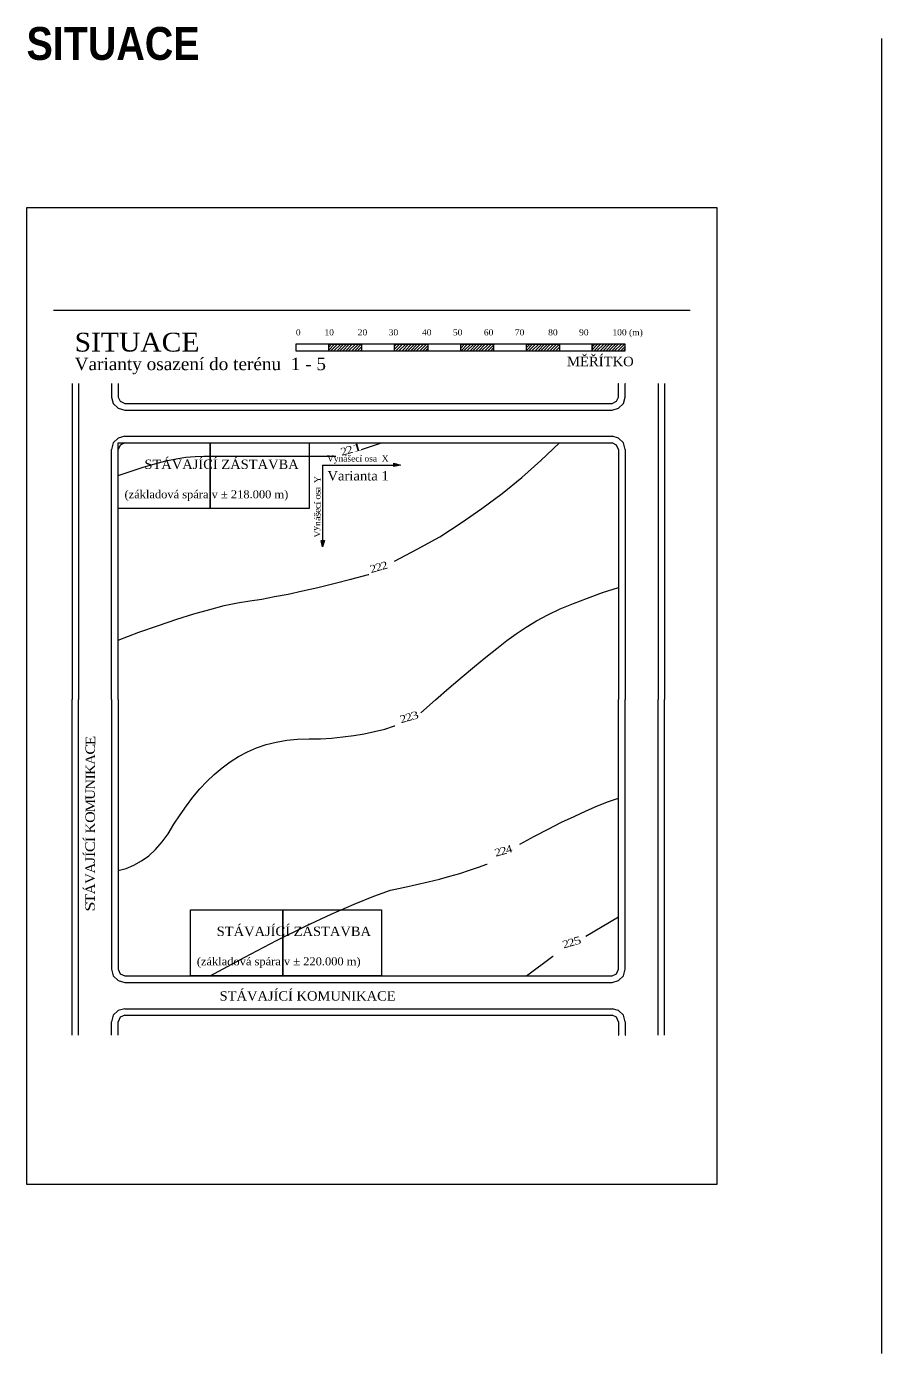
# Model space of a CAD drawing. Header units: millimetres. Extents: x -51 to 2999949, y -1641567 to 415040.
# Drawn here: x -51 to 259949, y 7501 to 411150 of the extents above; entities that cross this region are included whole.
import ezdxf

# ---------------------------------------------------------------- set-up
doc = ezdxf.new("R2010")
doc.units = ezdxf.units.MM
doc.header["$LTSCALE"] = 75
doc.header["$MEASUREMENT"] = 0
doc.layers.get('0').update_dxf_attribs({"linetype": 'CONTINUOUS'})
doc.layers.add('dělící čára', color=140, linetype='CONTINUOUS', lineweight=30)
doc.layers.add('ZEMINA', color=7, linetype='CONTINUOUS')
doc.styles.add('názvy výkresů', font='ariblk.ttf', dxfattribs={"width": 0.75, "height": 10000})
doc.styles.add('TIMESNEWROMAN', font='times.ttf')

msp = doc.modelspace()

# ---------------------------------------------------------------- hatches: boundary and pattern name
for points in [[(111654.2991, 278288.6805), (113634.6463, 277748.581), (111654.2991, 277311.3527)], [(90539.1429, 254807.3843), (89999.0435, 252827.0372), (89561.8151, 254807.3843)]]:
    msp.add_hatch(color=256).paths.add_polyline_path(points, flags=16)

# ---------------------------------------------------------------- linework, layer by layer
for p, q in [((8166.6185, 324920.1745), (201752.1823, 324920.1745)), ((29847.5854, 286496.2561), (178142.3038, 286496.2561)), ((29847.5854, 284515.909), (178142.3038, 284515.909)), ((91855.6645, 280452.3437), (94041.7669, 280452.3437)), ((29847.5854, 112354.1279), (178142.3038, 112354.1279)), ((29847.5854, 110399.4985), (178142.3038, 110399.4985))]:
    msp.add_line(p, q)
for points in [[(-51.0062, 356001.2066), (-51.0062, 59001.2066), (209948.9938, 59001.2066), (209948.9938, 356001.2066)], [(111654.2991, 278288.6805), (113634.6463, 277748.581), (111654.2991, 277311.3527), (111654.2991, 278288.6805)], [(90539.1429, 254807.3843), (89999.0435, 252827.0372), (89561.8151, 254807.3843), (90539.1429, 254807.3843)]]:
    msp.add_lwpolyline(points, close=True)
for points in [[(81851.0381, 312523.7166), (91855.6645, 312523.7166), (91855.6645, 314478.346), (101860.2843, 314478.346), (101860.2843, 312523.7166), (111864.9041, 312523.7166), (111864.9041, 314478.346), (121972.395, 314478.346), (121972.395, 312523.7166), (131977.0279, 312523.7166), (131977.0279, 314478.346), (141981.6346, 314478.346), (141981.6346, 312523.7166), (151986.2675, 312523.7166), (151986.2675, 314478.346), (161990.8873, 314478.346), (161990.8873, 312523.7166), (171995.5072, 312523.7166), (171995.5072, 314478.346), (81851.0381, 314478.346), (81851.0381, 312523.7166), (172098.3783, 312523.7166)], [(91855.6645, 313603.8893), (92730.1081, 314478.346), (92832.9792, 314478.346)], [(91855.6645, 312729.4588), (93604.5386, 314478.346), (93707.4097, 314478.346)], [(92498.635, 312523.7166), (94478.9821, 314478.346), (94607.5841, 314478.346)], [(93398.7964, 312523.7166), (95482.0146, 314478.346), (95584.8857, 314478.346)], [(94376.098, 312523.7166), (96356.4582, 314478.346), (96459.3293, 314478.346)], [(95250.5546, 312523.7166), (97230.9018, 314478.346), (97359.4906, 314478.346)], [(96150.7029, 312523.7166), (98105.3322, 314478.346), (98233.9211, 314478.346)], [(97025.1465, 312523.7166), (99005.4936, 314478.346), (99108.3778, 314478.346)], [(97899.5901, 312523.7166), (99982.8083, 314478.346), (100085.6794, 314478.346)], [(98876.8916, 312523.7166), (100857.2519, 314478.346), (100985.8407, 314478.346)], [(99777.0661, 312523.7166), (101757.4132, 314478.346), (101860.2843, 314478.346)], [(100651.4966, 312523.7166), (101860.2843, 313732.5044), (101963.1554, 313732.5044)], [(101525.9402, 312523.7166), (101860.2843, 312832.3299), (101963.1554, 312832.3299)], [(111864.9041, 313938.2466), (112507.8746, 314478.346), (112636.4766, 314478.346)], [(111864.9041, 312960.9188), (113408.036, 314478.346), (113510.9071, 314478.346)], [(112302.1194, 312523.7166), (114282.4665, 314478.346), (114385.3507, 314478.346)], [(113176.5629, 312523.7166), (115259.7942, 314478.346), (115388.3831, 314478.346)], [(114179.5954, 312523.7166), (116159.9425, 314478.346), (116262.8136, 314478.346)], [(115054.039, 312523.7166), (117034.3861, 314478.346), (117137.2703, 314478.346)], [(115928.4825, 312523.7166), (117908.8297, 314478.346), (118011.7008, 314478.346)], [(116802.913, 312523.7166), (118783.2602, 314478.346), (118886.1443, 314478.346)], [(117677.3566, 312523.7166), (119657.7168, 314478.346), (119786.3057, 314478.346)], [(118577.518, 312523.7166), (120660.7362, 314478.346), (120763.6073, 314478.346)], [(119554.8326, 312523.7166), (121535.1798, 314478.346), (121638.064, 314478.346)], [(120429.2762, 312523.7166), (121972.395, 314041.1177), (122075.2792, 314041.1177)], [(121303.7067, 312523.7166), (121972.395, 313166.6872), (122075.2792, 313166.6872)], [(131977.0279, 314169.7065), (132311.359, 314478.346), (132414.2432, 314478.346)], [(131977.0279, 313269.5583), (133185.8156, 314478.346), (133288.6867, 314478.346)], [(132079.899, 312523.7166), (134060.2461, 314478.346), (134188.835, 314478.346)], [(132980.0473, 312523.7166), (135063.2786, 314478.346), (135166.1628, 314478.346)], [(133854.5039, 312523.7166), (135937.7222, 314478.346), (136040.5933, 314478.346)], [(134831.8055, 312523.7166), (136812.1527, 314478.346), (136915.0368, 314478.346)], [(135706.2491, 312523.7166), (137686.6093, 314478.346), (137815.1982, 314478.346)], [(136606.4105, 312523.7166), (138586.7576, 314478.346), (138689.6287, 314478.346)], [(137480.841, 312523.7166), (139461.2012, 314478.346), (139564.0723, 314478.346)], [(138355.2976, 312523.7166), (140438.5158, 314478.346), (140567.1047, 314478.346)], [(139332.5992, 312523.7166), (141312.9463, 314478.346), (141441.5483, 314478.346)], [(140232.7737, 312523.7166), (141981.6346, 314272.6038), (142084.5188, 314272.6038)], [(141107.2041, 312523.7166), (141981.6346, 313398.1471), (142084.5188, 313398.1471)], [(151986.2675, 314375.4749), (152089.1386, 314478.346), (152217.7275, 314478.346)], [(151986.2675, 313501.0182), (152989.3, 314478.346), (153092.1842, 314478.346)], [(151986.2675, 312626.5877), (153863.7436, 314478.346), (153966.6147, 314478.346)], [(152757.8269, 312523.7166), (154738.1741, 314478.346), (154841.0452, 314478.346)], [(153632.2705, 312523.7166), (155715.5018, 314478.346), (155844.0907, 314478.346)], [(154635.303, 312523.7166), (156615.6501, 314478.346), (156718.5212, 314478.346)], [(155509.7465, 312523.7166), (157490.0937, 314478.346), (157592.9778, 314478.346)], [(156384.1901, 312523.7166), (158364.5372, 314478.346), (158467.4083, 314478.346)], [(157258.6206, 312523.7166), (159238.9677, 314478.346), (159341.8388, 314478.346)], [(158133.0642, 312523.7166), (160242.0133, 314478.346), (160344.8844, 314478.346)], [(159136.0966, 312523.7166), (161116.4438, 314478.346), (161219.3149, 314478.346)], [(160010.5402, 312523.7166), (161990.8873, 314478.346), (162093.7715, 314478.346)], [(160884.9838, 312523.7166), (161990.8873, 313603.8893), (162093.7715, 313603.8893)], [(161785.1321, 312523.7166), (161990.8873, 312729.4588), (162093.7715, 312729.4588)], [(171995.5072, 312523.7166), (182000.127, 312523.7166), (182000.127, 314478.346), (171995.5072, 314478.346), (171995.5072, 312523.7166), (172098.3783, 312523.7166)], [(171995.5072, 313732.5044), (172767.0666, 314478.346), (172869.9507, 314478.346)], [(171995.5072, 312832.3299), (173641.5101, 314478.346), (173744.3943, 314478.346)], [(172535.6066, 312523.7166), (174515.9537, 314478.346), (174644.5426, 314478.346)], [(173435.7549, 312523.7166), (175518.9862, 314478.346), (175621.8703, 314478.346)], [(174413.0826, 312523.7166), (176393.4297, 314478.346), (176496.3008, 314478.346)], [(175287.5131, 312523.7166), (177267.8602, 314478.346), (177396.4622, 314478.346)], [(176187.6745, 312523.7166), (178142.3038, 314478.346), (178270.9058, 314478.346)], [(177062.118, 312523.7166), (179042.4652, 314478.346), (179145.3363, 314478.346)], [(177936.5485, 312523.7166), (179916.8957, 314478.346), (180019.7798, 314478.346)], [(178811.0052, 312523.7166), (180894.2234, 314478.346), (181022.8123, 314478.346)], [(179814.0246, 312523.7166), (181794.3717, 314478.346), (181897.2559, 314478.346)], [(180688.4681, 312523.7166), (182000.127, 313835.3755), (182103.0111, 313835.3755)], [(181562.9117, 312523.7166), (182000.127, 312960.9188), (182103.0111, 312960.9188)], [(13799.0401, 302519.0837), (13799.0401, 206459.2977), (13901.9177, 206459.2977)], [(15779.3872, 302519.0837), (15779.3872, 206459.2977), (15882.2648, 206459.2977)], [(25784.0135, 302519.0837), (25784.0135, 298455.5184), (26324.1064, 296475.1713), (27764.3607, 295060.6413), (29847.5854, 294494.8241), (178039.4327, 294494.8241), (180019.7798, 295060.6413), (181460.0406, 296475.1713), (182000.127, 298455.5184), (182000.127, 302519.0837), (182103.0111, 302519.0837)], [(27764.3607, 302519.0837), (27764.3607, 298455.5184), (28407.3312, 297143.8596), (29847.5854, 296475.1713), (178039.4327, 296475.1713), (179351.0915, 297143.8596), (180019.7798, 298455.5184), (180019.7798, 302519.0837), (180122.664, 302519.0837)], [(192004.7468, 302519.0837), (192004.7468, 206459.2977), (192107.6179, 206459.2977)], [(193985.0939, 302519.0837), (193985.0939, 206459.2977), (194087.9781, 206459.2977)], [(29847.5854, 286496.2561), (27764.3607, 285956.1567), (26324.1064, 284515.909), (25784.0135, 282535.5619), (25886.8846, 282535.5619)], [(29847.5854, 284515.909), (28407.3312, 283847.2207), (27764.3607, 282535.5619), (27867.2383, 282535.5619)], [(27764.3607, 264532.3872), (27764.3607, 284515.909), (85914.6166, 284515.909), (85914.6166, 264532.3872), (55797.873, 264532.3872), (55797.873, 284515.909), (55797.873, 264532.3872), (27764.3607, 264532.3872), (27867.2383, 264532.3872)], [(101860.2843, 282535.5619), (107904.1968, 284515.909), (108007.081, 284515.909)], [(156384.1901, 279140.6848), (161990.8873, 284515.909), (162093.7715, 284515.909)], [(182000.127, 282535.5619), (181460.0406, 284515.909), (180019.7798, 285956.1567), (178039.4327, 286496.2561), (178142.3038, 286496.2561)], [(180019.7798, 282535.5619), (179351.0915, 283847.2207), (178039.4327, 284515.909), (178142.3038, 284515.909)], [(25784.0135, 206459.2977), (25784.0135, 282535.5619), (25886.8846, 282535.5619)], [(27764.3607, 206459.2977), (27764.3607, 282535.5619), (27867.2383, 282535.5619)], [(27764.3607, 274537.0201), (31725.0615, 275848.6789), (35454.2892, 277160.3377), (38977.7682, 278137.6393), (42269.7742, 279037.8137), (45458.909, 279680.7843), (48416.5708, 280117.9864), (51271.3615, 280349.4726), (53817.5258, 280452.3437), (91958.5356, 280452.3437)], [(111864.9041, 248509.5596), (118783.2602, 252135.9228), (125598.7582, 255968.0281), (132079.899, 260134.4646), (138458.1687, 264532.3872), (144630.6832, 269136.052), (150571.7376, 273971.2029), (156384.1901, 279140.6848), (156487.0612, 279140.6848)], [(180019.7798, 282535.5619), (180019.7798, 206459.2977), (180122.664, 206459.2977)], [(182000.127, 282535.5619), (182000.127, 206459.2977), (182103.0111, 206459.2977)], [(89999.0435, 277748.581), (89999.0435, 254807.3843), (90101.9146, 254807.3843)], [(89999.0435, 277748.581), (111654.2991, 277748.581), (111551.428, 277748.581)], [(27764.3607, 224462.4724), (34142.6304, 226880.0348), (40057.954, 228963.2661), (45664.6577, 230840.7421), (50834.1397, 232486.732), (55669.2776, 233798.3908), (60067.2001, 235007.1785), (64156.4898, 235881.6352), (67885.7175, 236421.7346), (71512.0742, 236987.5257), (75369.8973, 237733.3673), (79536.3469, 238504.9529), (83831.3918, 239507.9722), (88563.6455, 240485.3), (93398.7964, 241694.0877), (98568.2784, 243005.7465), (98671.1495, 243005.7465)], [(98568.2784, 243005.7465), (103943.5025, 244445.9942), (104046.3736, 244445.9942)], [(119889.1768, 202395.7192), (124287.0994, 206356.4266), (128453.5358, 209957.0458), (132414.2432, 213377.6537), (136169.1821, 216438.1866), (139666.9564, 219292.9904), (142984.6802, 221942.0258), (146045.2262, 224359.6013), (148900.0038, 226442.8195), (151883.3964, 228423.1666), (155072.5313, 230377.796), (158467.4083, 232152.4009), (162222.3604, 234004.1592), (166285.9257, 235650.1491), (170580.9772, 237296.1651), (175081.7709, 238942.155), (175184.642, 238942.155)], [(175081.7709, 238942.155), (180019.7798, 240485.3), (180122.664, 240485.3)], [(13799.0401, 104355.573), (13799.0401, 206459.2977), (13901.9177, 206459.2977)], [(15779.3872, 104355.573), (15779.3872, 206459.2977), (15882.2648, 206459.2977)], [(25784.0135, 206459.2977), (25784.0135, 124441.9724), (26324.1064, 122358.7477), (27764.3607, 120918.4934), (29847.5854, 120378.4005), (178039.4327, 120378.4005), (180019.7798, 120918.4934), (181460.0406, 122358.7477), (182000.127, 124441.9724), (182000.127, 206459.2977), (182103.0111, 206459.2977)], [(27764.3607, 206459.2977), (27764.3607, 124441.9724), (28407.3312, 123027.436), (29847.5854, 122358.7477), (178039.4327, 122358.7477), (179351.0915, 123027.436), (180019.7798, 124441.9724), (180019.7798, 206459.2977), (180122.664, 206459.2977)], [(192004.7468, 104355.573), (192004.7468, 206459.2977), (192107.6179, 206459.2977)], [(193985.0939, 104355.573), (193985.0939, 206459.2977), (194087.9781, 206459.2977)], [(108881.5245, 197457.7103), (111864.9041, 198435.0119), (111967.7883, 198435.0119)], [(27764.3607, 154404.4029), (30284.8072, 155073.0912), (32599.4985, 156050.4058), (34914.1898, 157387.7824), (37100.2922, 158905.1965), (39183.5169, 160782.6726), (41163.8641, 163097.3638), (43041.3401, 165617.7973), (44790.2207, 168472.6011), (46667.6902, 171327.3787), (48545.1662, 174079.2983), (50525.5133, 176702.616), (52608.7381, 179223.0625), (54794.8405, 181537.7538), (57006.6607, 183620.972), (59424.2296, 185601.3322), (61841.7985, 187453.0774), (64362.2451, 189099.0935), (67114.1581, 190539.3412), (69866.0712, 191748.1289), (72823.733, 192725.4436), (75909.9902, 193497.0161), (79099.1251, 194037.1024), (82391.1376, 194371.4466), (85914.6166, 194500.0354), (89335.2179, 194500.0354), (92730.1081, 194705.7907), (96150.7029, 195040.1349), (99442.7089, 195477.3632), (102631.8437, 196017.4495), (105820.9786, 196686.1509), (108881.5245, 197457.7103), (109010.1134, 197457.7103)], [(150005.9204, 162428.6625), (154403.843, 164846.2379), (158595.9972, 167032.3403), (162659.5756, 169115.5716), (166491.681, 170890.1635), (170118.0311, 172536.1665), (173641.5101, 174079.2983), (176933.5292, 175390.9572), (177062.118, 175390.9572)], [(176933.5292, 175390.9572), (180019.7798, 176471.1429), (180122.664, 176471.1429)], [(55797.873, 122358.7477), (66342.5922, 128068.3291), (76012.8679, 133109.2222), (84808.7065, 137507.1317), (92627.2239, 141133.4818), (99545.5799, 144194.0278), (105589.5186, 146611.6032), (110656.1295, 148386.1951), (114951.1548, 149363.5098), (118577.518, 150135.0692), (122075.2792, 151009.5127), (125495.8871, 151781.0852), (128685.022, 152655.5157), (131771.2726, 153529.9593), (134626.0633, 154532.9917), (137377.9699, 155407.4353), (137480.841, 155407.4353)], [(137377.9699, 155407.4353), (139898.4164, 156384.75), (140001.2875, 156384.75)], [(49856.825, 122358.7477), (49856.825, 142445.1406), (107904.1968, 142445.1406), (107904.1968, 122358.7477), (77890.3439, 122358.7477), (77890.3439, 142445.1406), (77890.3439, 122358.7477), (49856.825, 122358.7477), (49959.7027, 122358.7477)], [(170015.16, 134420.881), (180019.7798, 140361.9224), (180122.664, 140361.9224)], [(151986.2675, 122358.7477), (160010.5402, 128402.6732), (160113.4113, 128402.6732)], [(29847.5854, 112354.1279), (27764.3607, 111814.035), (26324.1064, 110399.4985), (25784.0135, 108419.1448), (25886.8846, 108419.1448)], [(29847.5854, 110399.4985), (28407.3312, 109833.6813), (27764.3607, 108419.1448), (27867.2383, 108419.1448)], [(182000.127, 108419.1448), (181460.0406, 110399.4985), (180019.7798, 111814.035), (178039.4327, 112354.1279), (178142.3038, 112354.1279)], [(180019.7798, 108419.1448), (179351.0915, 109833.6813), (178039.4327, 110399.4985), (178142.3038, 110399.4985)], [(25784.0135, 104355.573), (25784.0135, 108419.1448), (25886.8846, 108419.1448)], [(27764.3607, 104355.573), (27764.3607, 108419.1448), (27867.2383, 108419.1448)], [(180019.7798, 108419.1448), (180019.7798, 104355.573), (180122.664, 104355.573)], [(182000.127, 108419.1448), (182000.127, 104355.573), (182103.0111, 104355.573)]]:
    msp.add_lwpolyline(points)
at = {"layer": 'dělící čára'}
msp.add_line((259948.9938, 407501.2066), (259948.9938, 7501.2066), dxfattribs=at)

# ---------------------------------------------------------------- texts
at = {"attachment_point": 7, "style": 'TIMESNEWROMAN'}
for s, insert, char_height, width in [('\\W1.03;0\\~\\~\\~\\~\\~\\~\\~\\~\\~\\~10\\~\\~\\~\\~\\~\\~\\~\\~\\~\\~20\\~\\~\\~\\~\\~\\~\\~\\~\\~30\\~\\~\\~\\~\\~\\~\\~\\~\\~\\~40\\~\\~\\~\\~\\~\\~\\~\\~\\~50\\~\\~\\~\\~\\~\\~\\~\\~\\~60\\~\\~\\~\\~\\~\\~\\~\\~\\~70\\~\\~\\~\\~\\~\\~\\~\\~\\~\\~80\\~\\~\\~\\~\\~\\~\\~\\~\\~90\\~\\~\\~\\~\\~\\~\\~\\~\\~\\~100\\~(m)', (81851.0381, 316587.4128), 1861.0337746, 104185.902222), ('\\W1.04;SITUACE', (14570.606, 312189.4902), 5726.351254, 39233.210613), ('\\W1.03;MĚŘÍTKO', (164305.5786, 307791.5676), 2863.160702, 21087.585931), ('\\W1.02;Varianty\\~osazení\\~do\\~terénu\\~\\~1\\~-\\~5', (14570.606, 305373.9922), 3793.664797, 76615.213946), ('\\W1.02;STÁVAJÍCÍ\\~ZÁSTAVBA', (35788.6333, 276491.7802), 2863.160702, 47179.177469), ('{\\W1.02;Vynášecí\\~osa\\~\\~X}', (91333.2476, 278205.2681), 1861.033775, 19220.011984), ('{\\W1.03;Varianta\\~1}', (91438.1348, 272994.0844), 2863.160702, 19511.569154), ('{\\W1.03;(základová\\~spára\\~v\\~±\\~218.000\\~m)}', (29744.7078, 266847.2223), 2433.709411, 49434.835916), ('\\W1.02;STÁVAJÍCÍ\\~ZÁSTAVBA', (57778.2266, 134421.0118), 2863.160702, 47179.177469), ('\\W1.03;(základová\\~spára\\~v\\~±\\~220.000\\~m)', (51734.3011, 124776.4539), 2433.709411, 49434.835916), ('\\W1.02;STÁVAJÍCÍ\\~KOMUNIKACE', (58652.6637, 114771.8668), 2863.160702, 53670.587301)]:
    msp.add_mtext(s, dxfattribs=dict(at, insert=insert, char_height=char_height, width=width))
for s, insert, char_height, width, rotation in [('\\W1.16;2', (95816.3587, 280555.3456), 2289.83564, 3047.345227, 15.800195223), ('\\W1.16;2', (97513.7188, 281044.0356), 2289.83564, 3047.345227, 15.800195223), ('\\W1.95;1', (99185.4395, 281532.8303), 2289.83564, 3945.505769, 15.800195223), ('{\\W1.04;Y}', (89355.8898, 272270.5119), 1860.95127, 2986.172402, 89.901006923), ('\\W1.11;a', (89355.759, 269749.9084), 1860.95127, 2275.186384, 89.901006923), ('\\W1.23;í', (89356.2037, 265686.4215), 1860.95127, 1917.905159, 89.901006923), ('\\W1.29;s', (89355.8898, 268644.0702), 1860.95127, 2290.520851, 89.901006923), ('\\W1.18;o', (89356.0206, 267229.4618), 1860.95127, 2490.154373, 89.901006923), ('\\W1.30;š', (89356.0206, 261957.2396), 1860.95127, 2290.520851, 89.901006923), ('\\W1.19;e', (89356.1122, 263166.0011), 1860.95127, 2349.215165, 89.901006923), ('\\W1.20;c', (89356.2037, 264374.7889), 1860.95127, 2355.196717, 89.901006923), ('\\W1.11;á', (89330.2636, 260748.4518), 1860.95127, 2275.186384, 89.901006923), ('\\W1.04;y', (89330.2636, 257765.0592), 1860.95127, 2362.646693, 89.901006923), ('\\W1.04;n', (89330.172, 259205.3592), 1860.95127, 2359.971912, 89.901006923), ('\\W1.05;V', (89330.3552, 255681.9718), 1860.95127, 2989.925369, 89.901006923), ('\\W1.16;2', (104714.7218, 244883.7981), 2289.83564, 3047.345227, 15.800195223), ('\\W1.16;2', (106412.0426, 245372.5143), 2289.83564, 3047.345227, 15.800195223), ('\\W1.16;2', (108109.4419, 245835.3296), 2289.83564, 3047.345227, 15.800195223), ('\\W1.16;2', (115541.9703, 199696.177), 2289.83564, 3047.345227, 15.800195223), ('\\W1.35;3', (117213.7695, 200159.0839), 2289.83564, 3263.015794, 15.800195223), ('\\W1.16;2', (113844.6103, 199207.487), 2289.83564, 3047.345227, 15.800195223), ('\\W1.09;E', (20819.3777, 192519.8976), 2863.05416, 4188.811084, 89.900411366), ('\\W1.14;C', (20793.7907, 189665.12), 2863.05416, 4490.011551, 89.900411366), ('\\W1.04;A', (20793.6992, 186578.7777), 2863.05416, 4592.758633, 89.900411366), ('\\W1.03;K', (20793.6992, 183518.4149), 2863.05416, 4572.933721, 89.900411366), ('\\W1.02;N', (20793.7907, 179017.6474), 2863.05416, 4557.722998, 89.900411366), ('\\W1.19;I', (20793.7907, 182078.0233), 2863.05416, 3142.167689, 89.900411366), ('\\W1.04;U', (20768.243, 175931.3967), 2863.05416, 4588.465591, 89.900411366), ('\\W1.07;M', (20768.158, 172099.4221), 2863.05416, 5402.248105, 89.900411366), ('\\W1.13;O', (20768.2822, 168910.3788), 2863.05416, 4720.524113, 89.900411366), ('\\W1.03;K', (20768.4523, 165721.3748), 2863.05416, 4572.933721, 89.900411366), ('\\W1.19;Í', (20768.4981, 162969.2851), 2863.05416, 3142.167689, 89.900411366), ('\\W1.14;C', (20742.6953, 160011.7411), 2863.05416, 4490.011551, 89.900411366), ('\\W1.16;2', (144346.7804, 159060.275), 2289.83564, 3047.345227, 15.800195223), ('\\W1.13;4', (146018.5534, 159549.0566), 2289.83564, 3009.2889, 15.800195223), ('\\W1.19;Í', (20742.6495, 158468.6223), 2863.05416, 3142.167689, 89.900411366), ('\\W1.09;J', (20742.6953, 156719.5258), 2863.05416, 3226.500007, 89.900411366), ('\\W1.16;2', (142649.3811, 158597.512), 2289.83564, 3047.345227, 15.800195223), ('\\W1.05;V', (20742.9962, 150341.4654), 2863.05416, 4599.969062, 89.900411366), ('\\W1.04;A', (20742.8196, 153530.5218), 2863.05416, 4592.758633, 89.900411366), ('\\W1.04;Á', (20717.3176, 147177.9175), 2863.05416, 4592.758633, 89.900411366), ('\\W1.12;T', (20717.3569, 144425.8802), 2863.05416, 4225.102355, 89.900411366), ('\\W1.28;S', (20717.4027, 141905.172), 2863.05416, 4219.334297, 89.900411366), ('\\W1.16;2', (163301.4343, 130692.6409), 2289.83564, 3047.345227, 15.800195223), ('\\W1.16;2', (164998.7812, 131181.331), 2289.83564, 3047.345227, 15.800195223), ('\\W1.31;5', (166696.1543, 131670.0341), 2289.83564, 3222.341082, 15.800195223)]:
    msp.add_mtext(s, dxfattribs=dict(at, insert=insert, char_height=char_height, width=width, rotation=rotation))
at = {"layer": 'ZEMINA', "insert": (-51.0062, 411001.2066), "char_height": 10000, "attachment_point": 1, "style": 'názvy výkresů'}
msp.add_mtext_dynamic_manual_height_columns('SITUACE', width=183031.750957, gutter_width=50000, heights=[0], dxfattribs=at)

doc.saveas('drawing.dxf')
